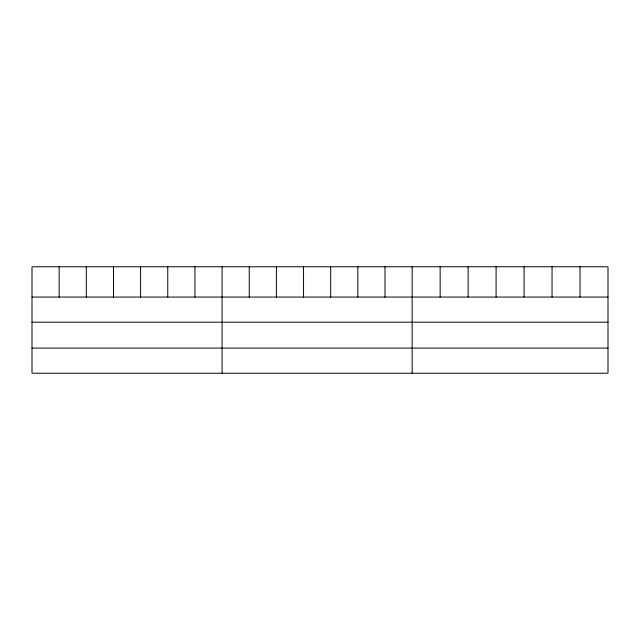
<?xml version="1.0" encoding="UTF-8"?>
<svg xmlns="http://www.w3.org/2000/svg" width="640" height="640" viewBox="0 0 640 640"><rect width="100%" height="100%" fill="white"/><g stroke="black" fill="none" stroke-linecap="round" stroke-linejoin="round"><path stroke-width="0.96" d="M608 322.2L608 266.776L32 266.776L32 373.224L608 373.224L608 322.2L32 322.2M32 297.072L608 297.072M32 348.096L608 348.096M580.024 266.776L580.024 297.072M552.048 266.776L552.048 297.072M524.072 266.776L524.072 297.072M496.088 266.776L496.088 297.072M468.112 266.776L468.112 297.072M440.136 266.776L440.136 297.072M412.16 266.776L412.16 373.224M385.008 266.776L385.008 297.072M357.848 266.776L357.848 297.072M330.696 266.776L330.696 297.072M303.544 266.776L303.544 297.072M276.392 266.776L276.392 297.072M249.232 266.776L249.232 297.072M222.08 266.776L222.08 373.224M194.928 266.776L194.928 297.072M167.768 266.776L167.768 297.072M140.616 266.776L140.616 297.072M113.464 266.776L113.464 297.072M86.312 266.776L86.312 297.072M59.152 266.776L59.152 297.072"/></g></svg>
